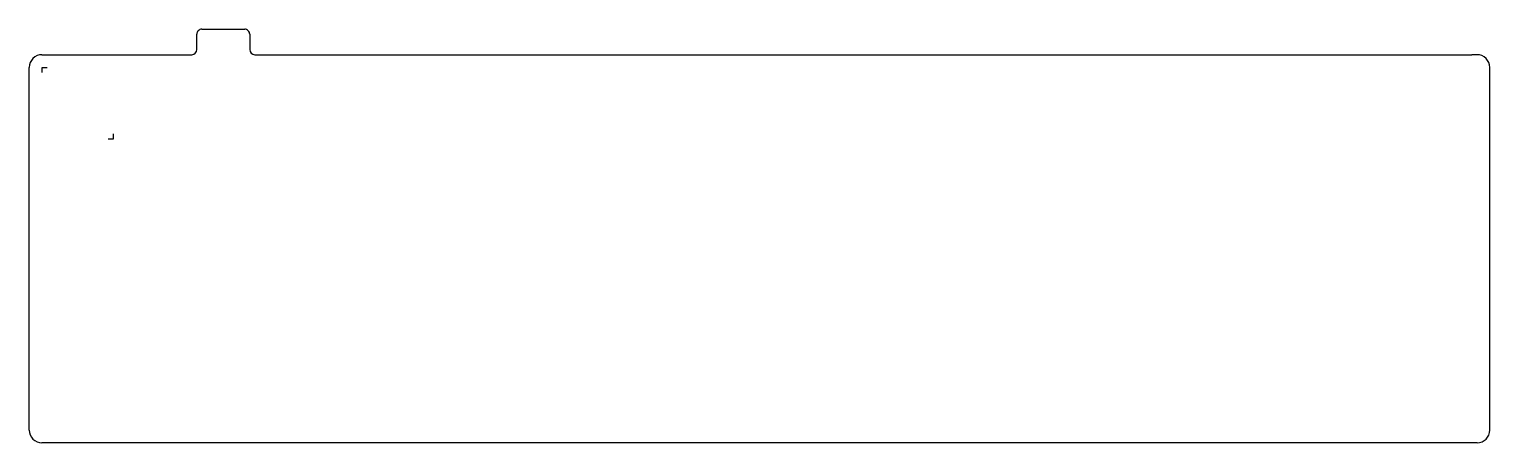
# Model space of a CAD drawing. Extents: x 118 to 405, y -113 to -32.
import ezdxf

# ---------------------------------------------------------------- set-up
doc = ezdxf.new("R2010")
doc.units = 0
doc.layers.get('0').update_dxf_attribs({"linetype": 'CONTINUOUS'})

msp = doc.modelspace()

# ---------------------------------------------------------------- linework, layer by layer
at = {"color": 7}
for points in [[(151.119606, -35.642691), (151.119606, -32.642691)], [(152.119606, -31.642691), (160.519606, -31.642691)], [(161.519606, -32.642691), (161.519606, -35.642691)], [(120.719606, -36.642691), (150.119606, -36.642691)], [(162.519606, -36.642691), (255.894606, -36.642691)], [(175.369606, -36.642691), (194.419606, -36.642691)], [(232.519606, -36.642691), (251.569606, -36.642691)], [(255.894606, -36.642691), (266.294606, -36.642691)], [(266.294606, -36.642691), (401.469606, -36.642691)], [(402.462105, -36.642691), (401.469606, -36.642691)], [(118.219606, -110.342691), (118.219606, -39.142691)], [(120.744606, -39.167691), (121.744606, -39.167691)], [(120.744606, -40.167691), (120.744606, -39.167691)], [(404.972105, -110.349442), (404.972105, -39.139442)], [(133.744606, -53.167691), (134.744606, -53.167691)], [(134.744606, -53.167691), (134.744606, -52.167691)], [(401.469606, -112.842691), (120.719606, -112.842691)], [(402.482025, -112.839522), (401.469606, -112.839522)]]:
    msp.add_lwpolyline(points, dxfattribs=at)
for points in [[(151.412482, -31.935553), (151.224944, -32.123099), (151.119593, -32.377466), (151.119606, -32.642691)], [(152.119606, -31.642643), (151.854381, -31.642642), (151.60002, -31.748006), (151.412482, -31.935553)], [(161.226695, -31.935587), (161.039166, -31.74805), (160.784818, -31.642691), (160.519606, -31.642691)], [(161.519556, -32.642691), (161.519569, -32.377479), (161.414223, -32.123125), (161.226695, -31.935587)], [(120.719606, -36.642693), (120.056565, -36.642692), (119.42068, -36.906084), (118.951839, -37.374925)], [(150.119606, -36.642643), (150.671872, -36.642642), (151.119579, -36.194957), (151.119606, -35.642691)], [(161.519556, -35.642691), (161.519583, -36.194984), (161.967313, -36.642691), (162.519606, -36.642691)], [(404.237575, -37.373972), (403.769343, -36.905741), (403.134285, -36.642691), (402.472105, -36.642691)], [(118.951839, -37.374925), (118.482999, -37.843765), (118.219606, -38.47965), (118.219606, -39.142691)], [(404.968856, -39.139442), (404.968856, -38.477262), (404.705806, -37.842204), (404.237575, -37.373972)], [(118.219606, -110.342691), (118.219606, -111.005732), (118.482998, -111.641617), (118.951839, -112.110458)], [(402.482025, -112.839542), (403.857261, -112.839531), (404.972105, -111.724678), (404.972105, -110.349442)], [(118.951839, -112.110458), (119.42068, -112.579299), (120.056565, -112.842691), (120.719606, -112.842691)]]:
    msp.add_open_spline(points, degree=3, dxfattribs=at)

doc.saveas('drawing.dxf')
